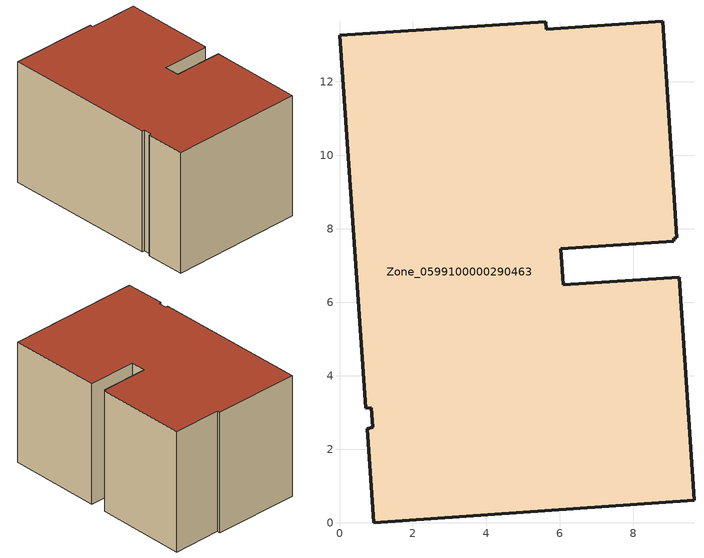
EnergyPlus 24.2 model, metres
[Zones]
Zone_0599100000290463
 floor ground (C_G): 0.91,2.6 0.87,3.12 0.72,3.12 0,13.28 5.62,13.64 5.63,13.44 8.8,13.65 9.19,7.75 9.1,7.74 9.1,7.66 6.03,7.45 6.09,6.47 9.25,6.68 9.65,0.62 0.94,0 0.76,2.55 z0
 wall outside (C_F): 0.94,0 9.65,0.62 9.25,6.68 6.09,6.47 6.03,7.45 9.1,7.66 9.1,7.74 9.19,7.75 8.8,13.65 5.63,13.44 5.62,13.64 0,13.28 0.72,3.12 0.87,3.12 0.91,2.6 0.76,2.55 0.94,0 z0:8.03
 roof outside (C_R): 0.76,2.55 0.94,0 9.65,0.62 9.25,6.68 6.09,6.47 6.03,7.45 9.1,7.66 9.1,7.74 9.19,7.75 8.8,13.65 5.63,13.44 5.62,13.64 0,13.28 0.72,3.12 0.87,3.12 0.91,2.6 z8.03
[BUILDING]
Pand.0599100000290463: North Axis=0; Terrain=City; Loads Convergence Tolerance Value=0.04; Temperature Convergence Tolerance Value=0.4; Solar Distribution=FullExterior; Maximum Number of Warmup Days=25; Minimum Number of Warmup Days=1
[Site:Location]
Rotterdam.The.Hague.AP_ZH_NLD Design_Conditions: Latitude=51.96; Longitude=4.45; Time Zone=1; Elevation=-4.5
[SITE:GROUNDTEMPERATURE:BUILDINGSURFACE]
18, 18, 18, 18, 18, 18, 18, 18, 18, 18, 18, 18
[MATERIAL] Thermal Absorptance=0.9; Solar Absorptance=0.7; Visible Absorptance=0.7
Name | Roughness | Thickness | Conductivity | Density | Specific Heat
G.TC.1946-1964 | MediumSmooth | 0.15 | 1 | 540 | 1210
F.TC.1946-1964 | Rough | 0.3 | 0.857143 | 1920 | 840
R.TC.1946-1964 | MediumRough | 0.2 | 0.235294 | 1500 | 1000
[CONSTRUCTION]
C_G: G.TC.1946-1964
C_F: F.TC.1946-1964
C_R: R.TC.1946-1964
[ZONE]
Zone_0599100000290463: Type=1; Multiplier=1; Ceiling Height=Autocalculate; Volume=Autocalculate; Floor Area=autocalculate; Part of Total Floor Area=Yes
[ZONEINFILTRATION:DESIGNFLOWRATE]
Infil_Zone_0599100000290463: Zone or ZoneList or Space or SpaceList=Zone_0599100000290463; Schedule=AlwaysOn; Design Flow Rate Calculation Method=Flow/Area; Flow Rate per Floor Area=0.003; Constant Term Coefficient=1; Temperature Term Coefficient=0; Velocity Term Coefficient=0; Velocity Squared Term Coefficient=0
[HVACTEMPLATE:ZONE:IDEALLOADSAIRSYSTEM]
Zone_0599100000290463: Maximum Heating Supply Air Temperature=50; Minimum Cooling Supply Air Temperature=13; Maximum Heating Supply Air Humidity Ratio=0.0156; Minimum Cooling Supply Air Humidity Ratio=0.0077; Heating Limit=NoLimit; Cooling Limit=NoLimit; Dehumidification Control Type=ConstantSensibleHeatRatio; Cooling Sensible Heat Ratio=0.7; Dehumidification Setpoint=60; Humidification Control Type=None; Humidification Setpoint=30; Outdoor Air Method=None; Outdoor Air Flow Rate per Person=0.00944; Outdoor Air Flow Rate per Zone Floor Area=0; Outdoor Air Flow Rate per Zone=0; Demand Controlled Ventilation Type=None; Outdoor Air Economizer Type=NoEconomizer; Heat Recovery Type=None; Sensible Heat Recovery Effectiveness=0.7; Latent Heat Recovery Effectiveness=0.65
[ZONECONTROL:THERMOSTAT]
ThermostatControl_Zone_0599100000290463: Zone or ZoneList=Zone_0599100000290463; Control Type Schedule=DualSetpointControlType; Control 1=Thermostat_Zone_0599100000290463; Temperature Difference Between Cutout And Setpoint=0
[THERMOSTATSETPOINT:DUALSETPOINT]
Thermostat_Zone_0599100000290463: Heating Setpoint Temperature Schedule=HeatingSetpoint_Zone_0599100000290463; Cooling Setpoint Temperature Schedule=CoolingSetpoint_Zone_0599100000290463
[SCHEDULE:COMPACT]
HeatingSetpoint_Zone_0599100000290463: Through: 12/31, For: AllDays, Until: 24:00, 21
CoolingSetpoint_Zone_0599100000290463: Through: 12/31, For: AllDays, Until: 24:00, 24
DualSetpointControlType: Through: 12/31, For: AllDays, Until: 24:00, 4
AlwaysOn: Through: 12/31, For: AllDays, Until: 24:00, 1
